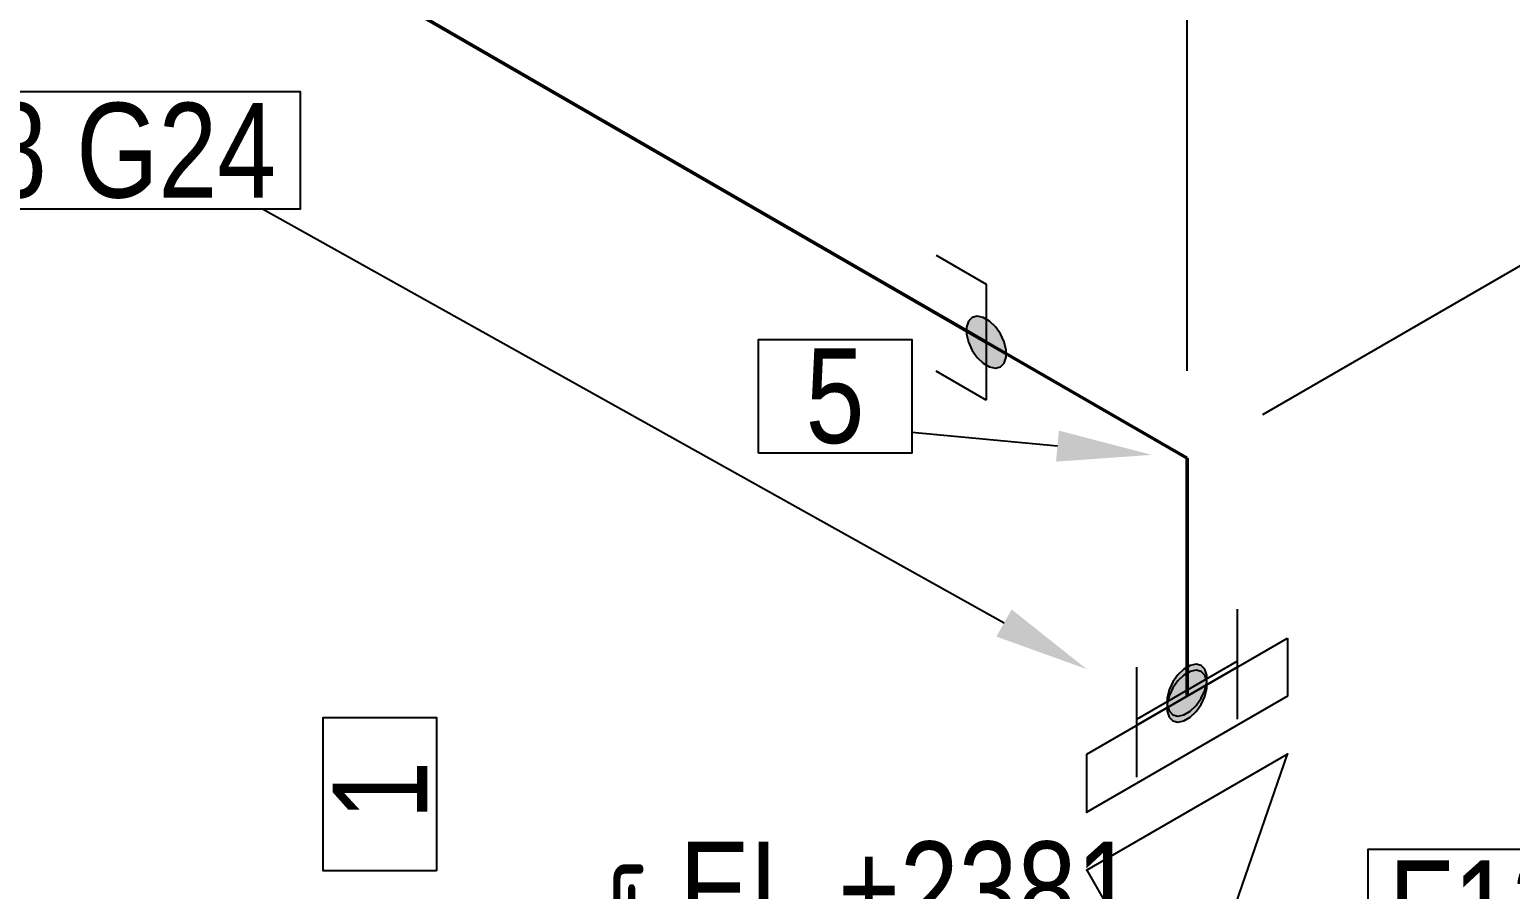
# Model space of a CAD drawing. Header units: millimetres. Extents: x 0 to 594, y 0 to 420.
# Drawn here: x 202.75 to 241.86, y 209.49 to 232.18 of the extents above; entities that cross this region are included whole.
import ezdxf
from ezdxf import colors
from ezdxf.entities.mleader import LeaderData, LeaderLine
from ezdxf.enums import TextEntityAlignment as Align
from ezdxf.math import Vec2, Vec3

# ---------------------------------------------------------------- set-up
doc = ezdxf.new("R2010")
doc.units = ezdxf.units.MM
doc.header["$LTSCALE"] = 0.25
for name, color, linetype in [('밸브', 4, 'Continuous'), ('용접', 1, 'Continuous'), ('주석', 7, 'Continuous'), ('치수', 1, 'Continuous')]:
    doc.layers.add(name, color=color, linetype=linetype)
doc.layers.add('파이프 작은 보어', color=30, linetype='Continuous', lineweight=50)
doc.styles.add('AdskIsoAnnotation', font='arial.ttf', dxfattribs={"width": 0.8, "height": 1})
doc.styles.add('AdskIsoMetric', font='arial.ttf', dxfattribs={"width": 0.8, "height": 2.5})
doc.styles.add('AdskIsoMetric-30', font='arial.ttf', dxfattribs={"width": 0.8, "height": 2.5})
doc.styles.get("Standard").update_dxf_attribs({"font": 'arial.ttf'})
doc.dimstyles.new('AdskIsoMetric', dxfattribs={"dimtxt": 2.5, "dimasz": 2.5, "dimexe": 1, "dimexo": 2, "dimgap": 0.8, "dimtad": 1, "dimdec": 0, "dimrnd": 1, "dimzin": 0, "dimdsep": 46, "dimtxsty": 'AdskIsoMetric', "dimcen": 0, "dimclrt": 7, "dimadec": 0, "dimazin": 0, "dimtfac": 1, "dimtdec": 0, "dimtmove": 1, "dimatfit": 3, "dimfxl": 0, "dimfrac": 2, "dimtolj": 1, "dimtzin": 0, "dimarcsym": 0})

# ---------------------------------------------------------------- blocks, each defined once
blk = doc.blocks.new('개스킷-2-IsoRight')
at = {"color": 0, "linetype": 'ByBlock', "lineweight": -2, "extrusion": (-1, 0, 0)}
for p in [(-0.0529, 0.2347), (0.0442, 0.1786), (-0.0442, -0.1786), (0.0442, -0.2296)]:
    blk.add_point(p, dxfattribs=at)
blk = doc.blocks.new('볼 밸브-2-IsoRight')
at = {"color": 0, "linetype": 'ByBlock', "lineweight": -2, "extrusion": (-0.707107, -0.408248, 0.57735)}
for p, q in [((-0.3536, 0), (-0.3536, 0.4082)), ((-0.3536, 0.4082), (-0.1006, 0.1163)), ((-0.1006, -0.0002), (-0.3536, 0)), ((0.3536, 0), (0.1007, -0.0001)), ((0.3536, -0.4082), (0.3536, 0)), ((0.1125, -0.065), (0.1125, -0.065)), ((0.1006, -0.1163), (0.3536, -0.4082))]:
    blk.add_line(p, q, dxfattribs=at)
at = {"linetype": 'ByBlock'}
for start_param, end_param in [(-2.356194, 0.785398), (0.785398, 3.926991)]:
    blk.add_ellipse((0, 0), major_axis=(-0.0796, 0.1378), ratio=0.57735, start_param=start_param, end_param=end_param, dxfattribs=at)
blk = doc.blocks.new('플랜지-2-IsoRight')
at = {"color": 0, "linetype": 'ByBlock', "lineweight": -2}
blk.add_wipeout([(0.0442, -0.2296), (-0.0442, -0.1786), (-0.0442, 0.2296), (0.0442, 0.1786)], dxfattribs=at)
at = {"color": 0, "linetype": 'ByBlock', "lineweight": -2, "extrusion": (-0.707107, -0.408248, 0.57735)}
for p, q in [((-0.0442, -0.1786), (-0.0442, 0.2296)), ((-0.0442, 0.2296), (0.0442, 0.1786)), ((0.0442, 0.1786), (0.0442, -0.2296)), ((0.0442, -0.2296), (-0.0442, -0.1786))]:
    blk.add_line(p, q, dxfattribs=at)
at = {"color": 0, "linetype": 'ByBlock', "lineweight": -2}
blk.add_wipeout([(0.0442, -0.2296), (-0.0442, -0.1786), (-0.0442, 0.2296), (0.0442, 0.1786)], dxfattribs=at)
at = {"color": 0, "linetype": 'ByBlock', "lineweight": -2, "extrusion": (-0.707107, -0.408248, 0.57735)}
for p, q in [((-0.0442, -0.1786), (-0.0442, 0.2296)), ((-0.0442, 0.2296), (0.0442, 0.1786)), ((0.0442, 0.1786), (0.0442, -0.2296)), ((0.0442, -0.2296), (-0.0442, -0.1786))]:
    blk.add_line(p, q, dxfattribs=at)
blk = doc.blocks.new('*D91')
at = {"layer": 'Defpoints', "color": 0}
for p in [(233.321, 220.872), (246.311, 200.495), (233.321, 192.995)]:
    blk.add_point(p, dxfattribs=at)
at = {"layer": '치수', "color": 0, "lineweight": -2}
for p, q in [((235.321, 222.027), (247.311, 228.949)), ((246.311, 225.872), (246.311, 202.995)), ((235.321, 194.149), (247.311, 201.072))]:
    blk.add_line(p, q, dxfattribs=at)
at = {"layer": '치수', "color": 0}
for points in [[(245.894, 225.872), (246.728, 225.872), (246.311, 228.372)], [(245.894, 202.995), (246.728, 202.995), (246.311, 200.495)]]:
    blk.add_solid(points, dxfattribs=at)
at = {"layer": '치수', "color": 7, "insert": (244.045, 213.125), "char_height": 2.5, "attachment_point": 5, "rotation": 90, "style": 'AdskIsoMetric-30'}
blk.add_mtext('\\A1;390', dxfattribs=at)
blk = doc.blocks.new('*D92')
at = {"layer": 'Defpoints', "color": 0}
for p in [(177.95, 252.84), (233.321, 235.872), (233.321, 220.872)]:
    blk.add_point(p, dxfattribs=at)
at = {"layer": '치수', "color": 0, "lineweight": -2}
for p, q in [((180.115, 266.59), (231.156, 237.122)), ((233.321, 223.181), (233.321, 237.027))]:
    blk.add_line(p, q, dxfattribs=at)
at = {"layer": '치수', "color": 0}
for points in [[(180.324, 266.951), (179.907, 266.229), (177.95, 267.84)], [(231.364, 237.483), (230.947, 236.761), (233.321, 235.872)]]:
    blk.add_solid(points, dxfattribs=at)
at = {"layer": '치수', "color": 7, "insert": (205.635, 254.473), "char_height": 2.5, "attachment_point": 5, "rotation": 330, "style": 'AdskIsoMetric-30'}
blk.add_mtext('\\A1;303', dxfattribs=at)
blk = doc.blocks.new('엘보우-3-Iso2DSkew0')
at = {"color": 0, "linetype": 'ByBlock', "lineweight": -2, "extrusion": (-0.707107, -0.408248, 0.57735)}
for p, q in [((0, 0), (-5.303, 3.062)), ((0, 0), (0, 0)), ((0, -6.124), (0, 0))]:
    blk.add_line(p, q, dxfattribs=at)
blk = doc.blocks.new('SocketWeld-2-IsoRight')
blk.add_hatch(color=256).paths.add_polyline_path([(0.0055, -0.0435), (0.0057, -0.0436), (0.006, -0.0436), (0.0062, -0.0436), (0.0064, -0.0437), (0.0066, -0.0437), (0.0068, -0.0438), (0.007, -0.0438), (0.0072, -0.0439), (0.0075, -0.0439), (0.0077, -0.0439), (0.0079, -0.044), (0.0081, -0.044), (0.0083, -0.0441), (0.0085, -0.0441), (0.0088, -0.0442), (0.009, -0.0442), (0.0092, -0.0443), (0.0094, -0.0443), (0.0096, -0.0443), (0.0098, -0.0444), (0.01, -0.0444), (0.0103, -0.0445), (0.0105, -0.0445), (0.0107, -0.0446), (0.0109, -0.0446), (0.0111, -0.0446), (0.0113, -0.0447), (0.0115, -0.0447), (0.0118, -0.0448), (0.012, -0.0448), (0.0122, -0.0449), (0.0124, -0.0449), (0.0126, -0.0449), (0.0128, -0.045), (0.013, -0.045), (0.0133, -0.0451), (0.0135, -0.0451), (0.0137, -0.0452), (0.0139, -0.0452), (0.0141, -0.0453), (0.0143, -0.0453), (0.0145, -0.0453), (0.0148, -0.0454), (0.015, -0.0454), (0.0152, -0.0455), (0.0154, -0.0455), (0.0156, -0.0456), (0.0158, -0.0456), (0.0161, -0.0456), (0.0161, -0.0456), (0.0162, -0.0456), (0.0164, -0.0455), (0.0166, -0.0455), (0.0168, -0.0455), (0.017, -0.0454), (0.0171, -0.0454), (0.0173, -0.0453), (0.0175, -0.0453), (0.0177, -0.0452), (0.0179, -0.0452), (0.0181, -0.0451), (0.0182, -0.0451), (0.0184, -0.045), (0.0186, -0.045), (0.0188, -0.0449), (0.019, -0.0449), (0.0192, -0.0448), (0.0193, -0.0448), (0.0195, -0.0447), (0.0197, -0.0447), (0.0199, -0.0446), (0.0201, -0.0446), (0.0203, -0.0445), (0.0204, -0.0445), (0.0206, -0.0444), (0.0208, -0.0444), (0.021, -0.0444), (0.0212, -0.0443), (0.0213, -0.0443), (0.0215, -0.0442), (0.0217, -0.0442), (0.0219, -0.0441), (0.0221, -0.0441), (0.0223, -0.044), (0.0224, -0.044), (0.0226, -0.0439), (0.0228, -0.0439), (0.023, -0.0438), (0.0232, -0.0438), (0.0234, -0.0437), (0.0235, -0.0437), (0.0237, -0.0436), (0.0239, -0.0436), (0.0241, -0.0435), (0.0243, -0.0435), (0.0245, -0.0434), (0.0246, -0.0434), (0.0248, -0.0433), (0.025, -0.0433), (0.025, -0.0433), (0.0251, -0.0432), (0.0253, -0.043), (0.0254, -0.0429), (0.0255, -0.0428), (0.0257, -0.0426), (0.0258, -0.0425), (0.0259, -0.0424), (0.0261, -0.0422), (0.0262, -0.0421), (0.0263, -0.042), (0.0265, -0.0418), (0.0266, -0.0417), (0.0267, -0.0416), (0.0269, -0.0414), (0.027, -0.0413), (0.0271, -0.0412), (0.0273, -0.041), (0.0274, -0.0409), (0.0275, -0.0408), (0.0277, -0.0406), (0.0278, -0.0405), (0.0279, -0.0403), (0.0281, -0.0402), (0.0282, -0.0401), (0.0283, -0.0399), (0.0284, -0.0398), (0.0286, -0.0397), (0.0287, -0.0395), (0.0288, -0.0394), (0.029, -0.0393), (0.0291, -0.0391), (0.0292, -0.039), (0.0294, -0.0389), (0.0295, -0.0387), (0.0296, -0.0386), (0.0298, -0.0385), (0.0299, -0.0383), (0.03, -0.0382), (0.0302, -0.0381), (0.0303, -0.0379), (0.0304, -0.0378), (0.0306, -0.0377), (0.0307, -0.0375), (0.0308, -0.0374), (0.031, -0.0373), (0.0311, -0.0371), (0.0312, -0.037), (0.0314, -0.0369), (0.0315, -0.0367), (0.0315, -0.0367), (0.0316, -0.0365), (0.0316, -0.0363), (0.0317, -0.0361), (0.0318, -0.0359), (0.0319, -0.0357), (0.0319, -0.0355), (0.032, -0.0353), (0.0321, -0.0351), (0.0321, -0.0349), (0.0322, -0.0346), (0.0323, -0.0344), (0.0323, -0.0342), (0.0324, -0.034), (0.0325, -0.0338), (0.0325, -0.0336), (0.0326, -0.0334), (0.0327, -0.0332), (0.0328, -0.033), (0.0328, -0.0328), (0.0329, -0.0326), (0.033, -0.0324), (0.033, -0.0322), (0.0331, -0.0319), (0.0332, -0.0317), (0.0332, -0.0315), (0.0333, -0.0313), (0.0334, -0.0311), (0.0335, -0.0309), (0.0335, -0.0307), (0.0336, -0.0305), (0.0337, -0.0303), (0.0337, -0.0301), (0.0338, -0.0299), (0.0339, -0.0297), (0.0339, -0.0295), (0.034, -0.0292), (0.0341, -0.029), (0.0342, -0.0288), (0.0342, -0.0286), (0.0343, -0.0284), (0.0344, -0.0282), (0.0344, -0.028), (0.0345, -0.0278), (0.0346, -0.0276), (0.0346, -0.0274), (0.0347, -0.0272), (0.0348, -0.027), (0.0349, -0.0268), (0.0349, -0.0265), (0.0349, -0.0265), (0.0349, -0.0263), (0.0349, -0.026), (0.0349, -0.0258), (0.0349, -0.0255), (0.0349, -0.0252), (0.0349, -0.025), (0.0349, -0.0247), (0.0349, -0.0245), (0.0349, -0.0242), (0.0349, -0.0239), (0.0349, -0.0237), (0.0349, -0.0234), (0.0349, -0.0232), (0.0349, -0.0229), (0.0349, -0.0226), (0.0349, -0.0224), (0.0349, -0.0221), (0.0349, -0.0219), (0.0349, -0.0216), (0.0349, -0.0213), (0.0349, -0.0211), (0.0349, -0.0208), (0.0349, -0.0206), (0.0349, -0.0203), (0.0349, -0.02), (0.0349, -0.0198), (0.0349, -0.0195), (0.0349, -0.0192), (0.0349, -0.019), (0.0349, -0.0187), (0.0349, -0.0185), (0.0349, -0.0182), (0.0349, -0.0179), (0.0349, -0.0177), (0.0349, -0.0174), (0.0349, -0.0172), (0.0349, -0.0169), (0.0349, -0.0166), (0.0349, -0.0164), (0.0349, -0.0161), (0.0349, -0.0159), (0.0349, -0.0156), (0.0349, -0.0153), (0.0349, -0.0151), (0.0349, -0.0148), (0.0349, -0.0146), (0.0349, -0.0143), (0.0349, -0.014), (0.0349, -0.0138), (0.0349, -0.0138), (0.0349, -0.0135), (0.0348, -0.0132), (0.0347, -0.0129), (0.0346, -0.0126), (0.0346, -0.0123), (0.0345, -0.012), (0.0344, -0.0118), (0.0344, -0.0115), (0.0343, -0.0112), (0.0342, -0.0109), (0.0342, -0.0106), (0.0341, -0.0103), (0.034, -0.01), (0.0339, -0.0097), (0.0339, -0.0095), (0.0338, -0.0092), (0.0337, -0.0089), (0.0337, -0.0086), (0.0336, -0.0083), (0.0335, -0.008), (0.0335, -0.0077), (0.0334, -0.0074), (0.0333, -0.0071), (0.0332, -0.0069), (0.0332, -0.0066), (0.0331, -0.0063), (0.033, -0.006), (0.033, -0.0057), (0.0329, -0.0054), (0.0328, -0.0051), (0.0328, -0.0048), (0.0327, -0.0046), (0.0326, -0.0043), (0.0325, -0.004), (0.0325, -0.0037), (0.0324, -0.0034), (0.0323, -0.0031), (0.0323, -0.0028), (0.0322, -0.0025), (0.0321, -0.0022), (0.0321, -0.002), (0.032, -0.0017), (0.0319, -0.0014), (0.0319, -0.0011), (0.0318, -0.0008), (0.0317, -0.0005), (0.0316, -0.0002), (0.0316, 0.0001), (0.0315, 0.0003), (0.0315, 0.0003), (0.0314, 0.0006), (0.0312, 0.0009), (0.0311, 0.0012), (0.031, 0.0015), (0.0308, 0.0018), (0.0307, 0.0021), (0.0306, 0.0024), (0.0304, 0.0026), (0.0303, 0.0029), (0.0302, 0.0032), (0.03, 0.0035), (0.0299, 0.0038), (0.0298, 0.0041), (0.0296, 0.0044), (0.0295, 0.0047), (0.0294, 0.0049), (0.0292, 0.0052), (0.0291, 0.0055), (0.029, 0.0058), (0.0288, 0.0061), (0.0287, 0.0064), (0.0286, 0.0067), (0.0284, 0.007), (0.0283, 0.0072), (0.0282, 0.0075), (0.0281, 0.0078), (0.0279, 0.0081), (0.0278, 0.0084), (0.0277, 0.0087), (0.0275, 0.009), (0.0274, 0.0093), (0.0273, 0.0095), (0.0271, 0.0098), (0.027, 0.0101), (0.0269, 0.0104), (0.0267, 0.0107), (0.0266, 0.011), (0.0265, 0.0113), (0.0263, 0.0116), (0.0262, 0.0118), (0.0261, 0.0121), (0.0259, 0.0124), (0.0258, 0.0127), (0.0257, 0.013), (0.0255, 0.0133), (0.0254, 0.0136), (0.0253, 0.0139), (0.0251, 0.0141), (0.025, 0.0144), (0.025, 0.0144), (0.0248, 0.0147), (0.0246, 0.015), (0.0245, 0.0152), (0.0243, 0.0155), (0.0241, 0.0157), (0.0239, 0.016), (0.0237, 0.0162), (0.0235, 0.0165), (0.0234, 0.0168), (0.0232, 0.017), (0.023, 0.0173), (0.0228, 0.0175), (0.0226, 0.0178), (0.0224, 0.0181), (0.0223, 0.0183), (0.0221, 0.0186), (0.0219, 0.0188), (0.0217, 0.0191), (0.0215, 0.0193), (0.0213, 0.0196), (0.0212, 0.0199), (0.021, 0.0201), (0.0208, 0.0204), (0.0206, 0.0206), (0.0204, 0.0209), (0.0203, 0.0212), (0.0201, 0.0214), (0.0199, 0.0217), (0.0197, 0.0219), (0.0195, 0.0222), (0.0193, 0.0225), (0.0192, 0.0227), (0.019, 0.023), (0.0188, 0.0232), (0.0186, 0.0235), (0.0184, 0.0237), (0.0182, 0.024), (0.0181, 0.0243), (0.0179, 0.0245), (0.0177, 0.0248), (0.0175, 0.025), (0.0173, 0.0253), (0.0171, 0.0256), (0.017, 0.0258), (0.0168, 0.0261), (0.0166, 0.0263), (0.0164, 0.0266), (0.0162, 0.0268), (0.0161, 0.0271), (0.0161, 0.0271), (0.0158, 0.0273), (0.0156, 0.0275), (0.0154, 0.0277), (0.0152, 0.0279), (0.015, 0.0281), (0.0148, 0.0283), (0.0145, 0.0285), (0.0143, 0.0287), (0.0141, 0.0289), (0.0139, 0.0292), (0.0137, 0.0294), (0.0135, 0.0296), (0.0133, 0.0298), (0.013, 0.03), (0.0128, 0.0302), (0.0126, 0.0304), (0.0124, 0.0306), (0.0122, 0.0308), (0.012, 0.031), (0.0118, 0.0312), (0.0115, 0.0314), (0.0113, 0.0316), (0.0111, 0.0318), (0.0109, 0.032), (0.0107, 0.0322), (0.0105, 0.0324), (0.0103, 0.0326), (0.01, 0.0328), (0.0098, 0.033), (0.0096, 0.0332), (0.0094, 0.0334), (0.0092, 0.0337), (0.009, 0.0339), (0.0088, 0.0341), (0.0085, 0.0343), (0.0083, 0.0345), (0.0081, 0.0347), (0.0079, 0.0349), (0.0077, 0.0351), (0.0075, 0.0353), (0.0072, 0.0355), (0.007, 0.0357), (0.0068, 0.0359), (0.0066, 0.0361), (0.0064, 0.0363), (0.0062, 0.0365), (0.006, 0.0367), (0.0057, 0.0369), (0.0055, 0.0371), (0.0055, 0.0371), (0.0053, 0.0373), (0.0051, 0.0374), (0.0049, 0.0375), (0.0046, 0.0377), (0.0044, 0.0378), (0.0042, 0.0379), (0.004, 0.038), (0.0037, 0.0382), (0.0035, 0.0383), (0.0033, 0.0384), (0.003, 0.0386), (0.0028, 0.0387), (0.0026, 0.0388), (0.0024, 0.039), (0.0021, 0.0391), (0.0019, 0.0392), (0.0017, 0.0393), (0.0015, 0.0395), (0.0012, 0.0396), (0.001, 0.0397), (0.0008, 0.0399), (0.0006, 0.04), (0.0003, 0.0401), (0.0001, 0.0403), (-0.0001, 0.0404), (-0.0003, 0.0405), (-0.0006, 0.0406), (-0.0008, 0.0408), (-0.001, 0.0409), (-0.0012, 0.041), (-0.0015, 0.0412), (-0.0017, 0.0413), (-0.0019, 0.0414), (-0.0021, 0.0416), (-0.0024, 0.0417), (-0.0026, 0.0418), (-0.0028, 0.042), (-0.003, 0.0421), (-0.0033, 0.0422), (-0.0035, 0.0423), (-0.0037, 0.0425), (-0.004, 0.0426), (-0.0042, 0.0427), (-0.0044, 0.0429), (-0.0046, 0.043), (-0.0049, 0.0431), (-0.0051, 0.0433), (-0.0053, 0.0434), (-0.0055, 0.0435), (-0.0055, 0.0435), (-0.0057, 0.0436), (-0.006, 0.0436), (-0.0062, 0.0436), (-0.0064, 0.0437), (-0.0066, 0.0437), (-0.0068, 0.0438), (-0.007, 0.0438), (-0.0072, 0.0439), (-0.0075, 0.0439), (-0.0077, 0.0439), (-0.0079, 0.044), (-0.0081, 0.044), (-0.0083, 0.0441), (-0.0085, 0.0441), (-0.0088, 0.0442), (-0.009, 0.0442), (-0.0092, 0.0443), (-0.0094, 0.0443), (-0.0096, 0.0443), (-0.0098, 0.0444), (-0.01, 0.0444), (-0.0103, 0.0445), (-0.0105, 0.0445), (-0.0107, 0.0446), (-0.0109, 0.0446), (-0.0111, 0.0446), (-0.0113, 0.0447), (-0.0115, 0.0447), (-0.0118, 0.0448), (-0.012, 0.0448), (-0.0122, 0.0449), (-0.0124, 0.0449), (-0.0126, 0.0449), (-0.0128, 0.045), (-0.013, 0.045), (-0.0133, 0.0451), (-0.0135, 0.0451), (-0.0137, 0.0452), (-0.0139, 0.0452), (-0.0141, 0.0453), (-0.0143, 0.0453), (-0.0145, 0.0453), (-0.0148, 0.0454), (-0.015, 0.0454), (-0.0152, 0.0455), (-0.0154, 0.0455), (-0.0156, 0.0456), (-0.0158, 0.0456), (-0.0161, 0.0456), (-0.0161, 0.0456), (-0.0162, 0.0456), (-0.0164, 0.0455), (-0.0166, 0.0455), (-0.0168, 0.0455), (-0.017, 0.0454), (-0.0171, 0.0454), (-0.0173, 0.0453), (-0.0175, 0.0453), (-0.0177, 0.0452), (-0.0179, 0.0452), (-0.0181, 0.0451), (-0.0182, 0.0451), (-0.0184, 0.045), (-0.0186, 0.045), (-0.0188, 0.0449), (-0.019, 0.0449), (-0.0192, 0.0448), (-0.0193, 0.0448), (-0.0195, 0.0447), (-0.0197, 0.0447), (-0.0199, 0.0446), (-0.0201, 0.0446), (-0.0203, 0.0445), (-0.0204, 0.0445), (-0.0206, 0.0444), (-0.0208, 0.0444), (-0.021, 0.0444), (-0.0212, 0.0443), (-0.0213, 0.0443), (-0.0215, 0.0442), (-0.0217, 0.0442), (-0.0219, 0.0441), (-0.0221, 0.0441), (-0.0223, 0.044), (-0.0224, 0.044), (-0.0226, 0.0439), (-0.0228, 0.0439), (-0.023, 0.0438), (-0.0232, 0.0438), (-0.0234, 0.0437), (-0.0235, 0.0437), (-0.0237, 0.0436), (-0.0239, 0.0436), (-0.0241, 0.0435), (-0.0243, 0.0435), (-0.0245, 0.0434), (-0.0246, 0.0434), (-0.0248, 0.0433), (-0.025, 0.0433), (-0.025, 0.0433), (-0.0251, 0.0432), (-0.0253, 0.043), (-0.0254, 0.0429), (-0.0255, 0.0428), (-0.0257, 0.0426), (-0.0258, 0.0425), (-0.0259, 0.0424), (-0.0261, 0.0422), (-0.0262, 0.0421), (-0.0263, 0.042), (-0.0265, 0.0418), (-0.0266, 0.0417), (-0.0267, 0.0416), (-0.0269, 0.0414), (-0.027, 0.0413), (-0.0271, 0.0412), (-0.0273, 0.041), (-0.0274, 0.0409), (-0.0275, 0.0408), (-0.0277, 0.0406), (-0.0278, 0.0405), (-0.0279, 0.0403), (-0.0281, 0.0402), (-0.0282, 0.0401), (-0.0283, 0.0399), (-0.0284, 0.0398), (-0.0286, 0.0397), (-0.0287, 0.0395), (-0.0288, 0.0394), (-0.029, 0.0393), (-0.0291, 0.0391), (-0.0292, 0.039), (-0.0294, 0.0389), (-0.0295, 0.0387), (-0.0296, 0.0386), (-0.0298, 0.0385), (-0.0299, 0.0383), (-0.03, 0.0382), (-0.0302, 0.0381), (-0.0303, 0.0379), (-0.0304, 0.0378), (-0.0306, 0.0377), (-0.0307, 0.0375), (-0.0308, 0.0374), (-0.031, 0.0373), (-0.0311, 0.0371), (-0.0312, 0.037), (-0.0314, 0.0369), (-0.0315, 0.0367), (-0.0315, 0.0367), (-0.0316, 0.0365), (-0.0316, 0.0363), (-0.0317, 0.0361), (-0.0318, 0.0359), (-0.0319, 0.0357), (-0.0319, 0.0355), (-0.032, 0.0353), (-0.0321, 0.0351), (-0.0321, 0.0349), (-0.0322, 0.0346), (-0.0323, 0.0344), (-0.0323, 0.0342), (-0.0324, 0.034), (-0.0325, 0.0338), (-0.0325, 0.0336), (-0.0326, 0.0334), (-0.0327, 0.0332), (-0.0328, 0.033), (-0.0328, 0.0328), (-0.0329, 0.0326), (-0.033, 0.0324), (-0.033, 0.0322), (-0.0331, 0.0319), (-0.0332, 0.0317), (-0.0332, 0.0315), (-0.0333, 0.0313), (-0.0334, 0.0311), (-0.0335, 0.0309), (-0.0335, 0.0307), (-0.0336, 0.0305), (-0.0337, 0.0303), (-0.0337, 0.0301), (-0.0338, 0.0299), (-0.0339, 0.0297), (-0.0339, 0.0295), (-0.034, 0.0292), (-0.0341, 0.029), (-0.0342, 0.0288), (-0.0342, 0.0286), (-0.0343, 0.0284), (-0.0344, 0.0282), (-0.0344, 0.028), (-0.0345, 0.0278), (-0.0346, 0.0276), (-0.0346, 0.0274), (-0.0347, 0.0272), (-0.0348, 0.027), (-0.0349, 0.0268), (-0.0349, 0.0265), (-0.0349, 0.0265), (-0.0349, 0.0263), (-0.0349, 0.026), (-0.0349, 0.0258), (-0.0349, 0.0255), (-0.0349, 0.0252), (-0.0349, 0.025), (-0.0349, 0.0247), (-0.0349, 0.0245), (-0.0349, 0.0242), (-0.0349, 0.0239), (-0.0349, 0.0237), (-0.0349, 0.0234), (-0.0349, 0.0232), (-0.0349, 0.0229), (-0.0349, 0.0226), (-0.0349, 0.0224), (-0.0349, 0.0221), (-0.0349, 0.0219), (-0.0349, 0.0216), (-0.0349, 0.0213), (-0.0349, 0.0211), (-0.0349, 0.0208), (-0.0349, 0.0206), (-0.0349, 0.0203), (-0.0349, 0.02), (-0.0349, 0.0198), (-0.0349, 0.0195), (-0.0349, 0.0192), (-0.0349, 0.019), (-0.0349, 0.0187), (-0.0349, 0.0185), (-0.0349, 0.0182), (-0.0349, 0.0179), (-0.0349, 0.0177), (-0.0349, 0.0174), (-0.0349, 0.0172), (-0.0349, 0.0169), (-0.0349, 0.0166), (-0.0349, 0.0164), (-0.0349, 0.0161), (-0.0349, 0.0159), (-0.0349, 0.0156), (-0.0349, 0.0153), (-0.0349, 0.0151), (-0.0349, 0.0148), (-0.0349, 0.0146), (-0.0349, 0.0143), (-0.0349, 0.014), (-0.0349, 0.0138), (-0.0349, 0.0138), (-0.0349, 0.0135), (-0.0348, 0.0132), (-0.0347, 0.0129), (-0.0346, 0.0126), (-0.0346, 0.0123), (-0.0345, 0.012), (-0.0344, 0.0118), (-0.0344, 0.0115), (-0.0343, 0.0112), (-0.0342, 0.0109), (-0.0342, 0.0106), (-0.0341, 0.0103), (-0.034, 0.01), (-0.0339, 0.0097), (-0.0339, 0.0095), (-0.0338, 0.0092), (-0.0337, 0.0089), (-0.0337, 0.0086), (-0.0336, 0.0083), (-0.0335, 0.008), (-0.0335, 0.0077), (-0.0334, 0.0074), (-0.0333, 0.0071), (-0.0332, 0.0069), (-0.0332, 0.0066), (-0.0331, 0.0063), (-0.033, 0.006), (-0.033, 0.0057), (-0.0329, 0.0054), (-0.0328, 0.0051), (-0.0328, 0.0048), (-0.0327, 0.0046), (-0.0326, 0.0043), (-0.0325, 0.004), (-0.0325, 0.0037), (-0.0324, 0.0034), (-0.0323, 0.0031), (-0.0323, 0.0028), (-0.0322, 0.0025), (-0.0321, 0.0022), (-0.0321, 0.002), (-0.032, 0.0017), (-0.0319, 0.0014), (-0.0319, 0.0011), (-0.0318, 0.0008), (-0.0317, 0.0005), (-0.0316, 0.0002), (-0.0316, -0.0001), (-0.0315, -0.0003), (-0.0315, -0.0003), (-0.0314, -0.0006), (-0.0312, -0.0009), (-0.0311, -0.0012), (-0.031, -0.0015), (-0.0308, -0.0018), (-0.0307, -0.0021), (-0.0306, -0.0024), (-0.0304, -0.0026), (-0.0303, -0.0029), (-0.0302, -0.0032), (-0.03, -0.0035), (-0.0299, -0.0038), (-0.0298, -0.0041), (-0.0296, -0.0044), (-0.0295, -0.0047), (-0.0294, -0.0049), (-0.0292, -0.0052), (-0.0291, -0.0055), (-0.029, -0.0058), (-0.0288, -0.0061), (-0.0287, -0.0064), (-0.0286, -0.0067), (-0.0284, -0.007), (-0.0283, -0.0072), (-0.0282, -0.0075), (-0.0281, -0.0078), (-0.0279, -0.0081), (-0.0278, -0.0084), (-0.0277, -0.0087), (-0.0275, -0.009), (-0.0274, -0.0093), (-0.0273, -0.0095), (-0.0271, -0.0098), (-0.027, -0.0101), (-0.0269, -0.0104), (-0.0267, -0.0107), (-0.0266, -0.011), (-0.0265, -0.0113), (-0.0263, -0.0116), (-0.0262, -0.0118), (-0.0261, -0.0121), (-0.0259, -0.0124), (-0.0258, -0.0127), (-0.0257, -0.013), (-0.0255, -0.0133), (-0.0254, -0.0136), (-0.0253, -0.0139), (-0.0251, -0.0141), (-0.025, -0.0144), (-0.025, -0.0144), (-0.0248, -0.0147), (-0.0246, -0.015), (-0.0245, -0.0152), (-0.0243, -0.0155), (-0.0241, -0.0157), (-0.0239, -0.016), (-0.0237, -0.0162), (-0.0235, -0.0165), (-0.0234, -0.0168), (-0.0232, -0.017), (-0.023, -0.0173), (-0.0228, -0.0175), (-0.0226, -0.0178), (-0.0224, -0.0181), (-0.0223, -0.0183), (-0.0221, -0.0186), (-0.0219, -0.0188), (-0.0217, -0.0191), (-0.0215, -0.0193), (-0.0213, -0.0196), (-0.0212, -0.0199), (-0.021, -0.0201), (-0.0208, -0.0204), (-0.0206, -0.0206), (-0.0204, -0.0209), (-0.0203, -0.0212), (-0.0201, -0.0214), (-0.0199, -0.0217), (-0.0197, -0.0219), (-0.0195, -0.0222), (-0.0193, -0.0225), (-0.0192, -0.0227), (-0.019, -0.023), (-0.0188, -0.0232), (-0.0186, -0.0235), (-0.0184, -0.0237), (-0.0182, -0.024), (-0.0181, -0.0243), (-0.0179, -0.0245), (-0.0177, -0.0248), (-0.0175, -0.025), (-0.0173, -0.0253), (-0.0171, -0.0256), (-0.017, -0.0258), (-0.0168, -0.0261), (-0.0166, -0.0263), (-0.0164, -0.0266), (-0.0162, -0.0268), (-0.0161, -0.0271), (-0.0161, -0.0271), (-0.0158, -0.0273), (-0.0156, -0.0275), (-0.0154, -0.0277), (-0.0152, -0.0279), (-0.015, -0.0281), (-0.0148, -0.0283), (-0.0145, -0.0285), (-0.0143, -0.0287), (-0.0141, -0.0289), (-0.0139, -0.0292), (-0.0137, -0.0294), (-0.0135, -0.0296), (-0.0133, -0.0298), (-0.013, -0.03), (-0.0128, -0.0302), (-0.0126, -0.0304), (-0.0124, -0.0306), (-0.0122, -0.0308), (-0.012, -0.031), (-0.0118, -0.0312), (-0.0115, -0.0314), (-0.0113, -0.0316), (-0.0111, -0.0318), (-0.0109, -0.032), (-0.0107, -0.0322), (-0.0105, -0.0324), (-0.0103, -0.0326), (-0.01, -0.0328), (-0.0098, -0.033), (-0.0096, -0.0332), (-0.0094, -0.0334), (-0.0092, -0.0337), (-0.009, -0.0339), (-0.0088, -0.0341), (-0.0085, -0.0343), (-0.0083, -0.0345), (-0.0081, -0.0347), (-0.0079, -0.0349), (-0.0077, -0.0351), (-0.0075, -0.0353), (-0.0072, -0.0355), (-0.007, -0.0357), (-0.0068, -0.0359), (-0.0066, -0.0361), (-0.0064, -0.0363), (-0.0062, -0.0365), (-0.006, -0.0367), (-0.0057, -0.0369), (-0.0055, -0.0371), (-0.0055, -0.0371), (-0.0053, -0.0373), (-0.0051, -0.0374), (-0.0049, -0.0375), (-0.0046, -0.0377), (-0.0044, -0.0378), (-0.0042, -0.0379), (-0.004, -0.038), (-0.0037, -0.0382), (-0.0035, -0.0383), (-0.0033, -0.0384), (-0.003, -0.0386), (-0.0028, -0.0387), (-0.0026, -0.0388), (-0.0024, -0.039), (-0.0021, -0.0391), (-0.0019, -0.0392), (-0.0017, -0.0393), (-0.0015, -0.0395), (-0.0012, -0.0396), (-0.001, -0.0397), (-0.0008, -0.0399), (-0.0006, -0.04), (-0.0003, -0.0401), (-0.0001, -0.0403), (0.0001, -0.0404), (0.0003, -0.0405), (0.0006, -0.0406), (0.0008, -0.0408), (0.001, -0.0409), (0.0012, -0.041), (0.0015, -0.0412), (0.0017, -0.0413), (0.0019, -0.0414), (0.0021, -0.0416), (0.0024, -0.0417), (0.0026, -0.0418), (0.0028, -0.042), (0.003, -0.0421), (0.0033, -0.0422), (0.0035, -0.0423), (0.0037, -0.0425), (0.004, -0.0426), (0.0042, -0.0427), (0.0044, -0.0429), (0.0046, -0.043), (0.0049, -0.0431), (0.0051, -0.0433), (0.0053, -0.0434)], flags=0)
at = {"color": 0, "linetype": 'ByBlock', "lineweight": -2, "extrusion": (-0.707107, -0.408248, 0.57735)}
for p, q in [((-0.0884, 0.1531), (0, 0.1021)), ((0, 0.1021), (0, -0.1021)), ((-0.0315, 0.0367), (-0.0349, 0.0265)), ((-0.0349, 0.0265), (-0.0349, 0.0138)), ((-0.025, 0.0433), (-0.0315, 0.0367)), ((-0.0161, 0.0456), (-0.025, 0.0433)), ((-0.0055, 0.0435), (-0.0161, 0.0456)), ((0.0055, 0.0371), (-0.0055, 0.0435)), ((0.0161, 0.0271), (0.0055, 0.0371)), ((0.025, 0.0144), (0.0161, 0.0271)), ((-0.0349, 0.0138), (-0.0315, -0.0003)), ((0.0315, 0.0003), (0.025, 0.0144)), ((0.0349, -0.0138), (0.0315, 0.0003)), ((-0.0315, -0.0003), (-0.025, -0.0144)), ((-0.025, -0.0144), (-0.0161, -0.0271)), ((0.0349, -0.0265), (0.0349, -0.0138)), ((0, -0.1021), (-0.0884, -0.051)), ((-0.0161, -0.0271), (-0.0055, -0.0371)), ((-0.0055, -0.0371), (0.0055, -0.0435)), ((0.0055, -0.0435), (0.0161, -0.0456)), ((0.0161, -0.0456), (0.025, -0.0433)), ((0.025, -0.0433), (0.0315, -0.0367)), ((0.0315, -0.0367), (0.0349, -0.0265))]:
    blk.add_line(p, q, dxfattribs=at)
blk = doc.blocks.new('AnnoRect')
at = {"color": 0, "linetype": 'ByBlock', "lineweight": -2}
blk.add_wipeout([(-0.8095, -0.6), (-0.8095, 0.6), (0.8095, 0.6), (0.8095, -0.6)], dxfattribs=at)
blk.add_lwpolyline([(-0.8095, -0.6), (-0.8095, 0.6), (0.8095, 0.6), (0.8095, -0.6)], close=True, dxfattribs=at)
at = {"color": 0, "linetype": 'ByBlock', "lineweight": -2, "style": 'AdskIsoAnnotation', "width": 0.8}
blk.add_attdef('XX', text='', height=1, dxfattribs=at).set_placement((0, 0), align=Align.MIDDLE_CENTER)

msp = doc.modelspace()

# ---------------------------------------------------------------- linework, layer by layer
at = {"layer": '파이프 작은 보어'}
msp.add_lwpolyline([(228.0174, 223.9338), (184.074, 249.3045)], dxfattribs=at)

# ---------------------------------------------------------------- block references
at = {"layer": '밸브', "xscale": 15, "yscale": 15, "zscale": 15}
for name, p, rotation in [('개스킷-2-IsoRight', (233.3207, 212.2915), 300.0000000000001), ('볼 밸브-2-IsoRight', (233.3207, 205.4024), 120.0000000000241)]:
    msp.add_blockref(name, p, dxfattribs=dict(at, rotation=rotation))
at = {"layer": '용접', "xscale": 15, "yscale": 15, "zscale": 15}
msp.add_blockref('SocketWeld-2-IsoRight', (228.0174, 223.9338), dxfattribs=at)
at = {"layer": '주석'}
ref = msp.add_blockref('AnnoRect', (212, 212), dxfattribs=dict(at, xscale=2.500000000000001, yscale=2.500000000000001, zscale=2.500000000000001, rotation=90))
ref.add_attrib('XX_001', '1', (213.2551, 211.3274), dxfattribs={"layer": '0', "color": 0, "linetype": 'ByBlock', "lineweight": -2, "height": 2.5, "rotation": 90, "style": 'AdskIsoAnnotation', "width": 0.8})

# ---------------------------------------------------------------- texts
at = {"layer": '주석', "insert": (218, 208), "char_height": 2.5, "attachment_point": 7, "style": 'AdskIsoAnnotation'}
msp.add_mtext('{\\Q0;℄ EL +2381}', dxfattribs=at)

# ---------------------------------------------------------------- dimensions: what is measured, and where the dimension line sits
at = {"layer": '치수'}
dim = msp.add_linear_dim(base=(233.3207, 235.872), p1=(177.9503, 252.84), p2=(233.3207, 220.872), angle=330, text='303', dimstyle='AdskIsoMetric', override={"dimtad": 0, "dimlfac": 4.732637, "dimtxsty": 'AdskIsoMetric-30', "dimse1": 1, "dimse2": 0, "dimsd1": 0, "dimsd2": 0, "dimtmove": 1}, dxfattribs=at)
dim.commit()
dim.dimension.update_dxf_attribs({"geometry": '*D92', "text_midpoint": (205.6355, 254.4729), "dimtype": 160})

# ---------------------------------------------------------------- leaders
at = {"layer": '주석'}
ml = msp.add_multileader_mtext('Standard', dxfattribs=at)
ml.set_content('')
ml.set_leader_properties()
ml.build(insert=Vec2(0, 0))
ml.multileader.update_dxf_attribs({"dogleg_length": 0, "arrow_head_size": 2.5})
ctx = ml.context
ctx.base_point, ctx.arrow_head_size = Vec3(226.0476, 221.545), 2.5
notes = []
notes.append((ctx, [(0, (1, 1, 0), (226.0476, 221.545), (-1, 0), 0, [(0, [(232.3869, 220.9584)], 0, [])])]))
ctx.mtext, ml.multileader.dxf.content_type = None, 0
for ctx, leaders in notes:
    for number, flags, end, landing, length, lines in leaders:
        leader = LeaderData()
        leader.index, (leader.has_last_leader_line, leader.has_dogleg_vector, leader.attachment_direction) = number, flags
        leader.last_leader_point, leader.dogleg_vector, leader.dogleg_length = Vec3(end), Vec3(landing), length
        for number, points, colour, breaks in lines:
            line = LeaderLine()
            line.index, line.vertices, line.color, line.breaks = number, Vec3.list(points), colors.encode_raw_color(colour), breaks
            leader.lines.append(line)
        ctx.leaders.append(leader)

# ---------------------------------------------------------------- next in the draw order: block references
at = {"layer": '밸브', "xscale": 15, "yscale": 15, "zscale": 15, "rotation": 299.9999999999999}
msp.add_blockref('플랜지-2-IsoRight', (233.3207, 213.8225), dxfattribs=at)

# ---------------------------------------------------------------- next in the draw order: linework, layer by layer
at = {"layer": '파이프 작은 보어'}
msp.add_lwpolyline([(233.3207, 214.5879), (233.3207, 214.7482)], dxfattribs=at)

# ---------------------------------------------------------------- next in the draw order: block references
at = {"layer": '용접', "xscale": 15, "yscale": 15, "zscale": 15}
for p, rotation in [((233.3207, 214.5879), 300.0000000000741), ((233.3207, 214.7482), 120.0000000001324)]:
    msp.add_blockref('SocketWeld-2-IsoRight', p, dxfattribs=dict(at, rotation=rotation))
at = {"layer": '파이프 작은 보어'}
msp.add_blockref('엘보우-3-Iso2DSkew0', (233.3207, 220.872), dxfattribs=at)

# ---------------------------------------------------------------- next in the draw order: dimensions: what is measured, and where the dimension line sits
at = {"layer": '치수'}
dim = msp.add_linear_dim(base=(246.3111, 200.4946), p1=(233.3207, 220.872), p2=(233.3207, 192.9946), angle=270, text='390', dimstyle='AdskIsoMetric', override={"dimtad": 0, "dimlfac": 14.003034, "dimtxsty": 'AdskIsoMetric-30', "dimse1": 0, "dimse2": 0, "dimsd1": 0, "dimsd2": 0, "dimtmove": 1}, dxfattribs=at)
dim.commit()
dim.dimension.update_dxf_attribs({"geometry": '*D91', "text_midpoint": (244.0448, 213.1248), "dimtype": 160})

# ---------------------------------------------------------------- next in the draw order: leaders
at = {"layer": '주석'}
ml = msp.add_multileader_mtext('Standard', dxfattribs=at)
ml.set_content('')
ml.set_leader_properties()
ml.build(insert=Vec2(0, 0))
ml.multileader.update_dxf_attribs({"dogleg_length": 0, "arrow_head_size": 2.5})
ctx = ml.context
ctx.base_point, ctx.arrow_head_size = Vec3(208.8979, 227.4478), 2.5
notes = []
notes.append((ctx, [(0, (1, 1, 0), (208.8979, 227.4478), (-1, 0), 0, [(0, [(230.669, 215.3018)], 0, [])])]))
ctx.mtext, ml.multileader.dxf.content_type = None, 0
for ctx, leaders in notes:
    for number, flags, end, landing, length, lines in leaders:
        leader = LeaderData()
        leader.index, (leader.has_last_leader_line, leader.has_dogleg_vector, leader.attachment_direction) = number, flags
        leader.last_leader_point, leader.dogleg_vector, leader.dogleg_length = Vec3(end), Vec3(landing), length
        for number, points, colour, breaks in lines:
            line = LeaderLine()
            line.index, line.vertices, line.color, line.breaks = number, Vec3.list(points), colors.encode_raw_color(colour), breaks
            leader.lines.append(line)
        ctx.leaders.append(leader)

# ---------------------------------------------------------------- next in the draw order: block references
ref = msp.add_blockref('AnnoRect', (201, 229), dxfattribs=dict(at, xscale=10.99169741697417, yscale=2.586971350613916, zscale=2.5))
ref.add_attrib('XX_001', 'F13 B18 G24', (192.6432, 227.7509), dxfattribs={"layer": '0', "color": 0, "linetype": 'ByBlock', "lineweight": -2, "height": 2.5, "style": 'AdskIsoAnnotation', "width": 0.8})
ref = msp.add_blockref('AnnoRect', (224.0238, 222.5), dxfattribs=dict(at, xscale=2.5, yscale=2.5, zscale=2.5))
ref.add_attrib('XX_001', '5', (223.2448, 221.2713), dxfattribs={"layer": '0', "color": 0, "linetype": 'ByBlock', "lineweight": -2, "height": 2.5, "style": 'AdskIsoAnnotation', "width": 0.8})
ref = msp.add_blockref('AnnoRect', (247, 209), dxfattribs=dict(at, xscale=10.99169741697417, yscale=2.586971350613916, zscale=2.5))
ref.add_attrib('XX_001', 'F13 B18 G24', (238.6432, 207.7509), dxfattribs={"layer": '0', "color": 0, "linetype": 'ByBlock', "lineweight": -2, "height": 2.5, "style": 'AdskIsoAnnotation', "width": 0.8})

doc.saveas('drawing.dxf')
